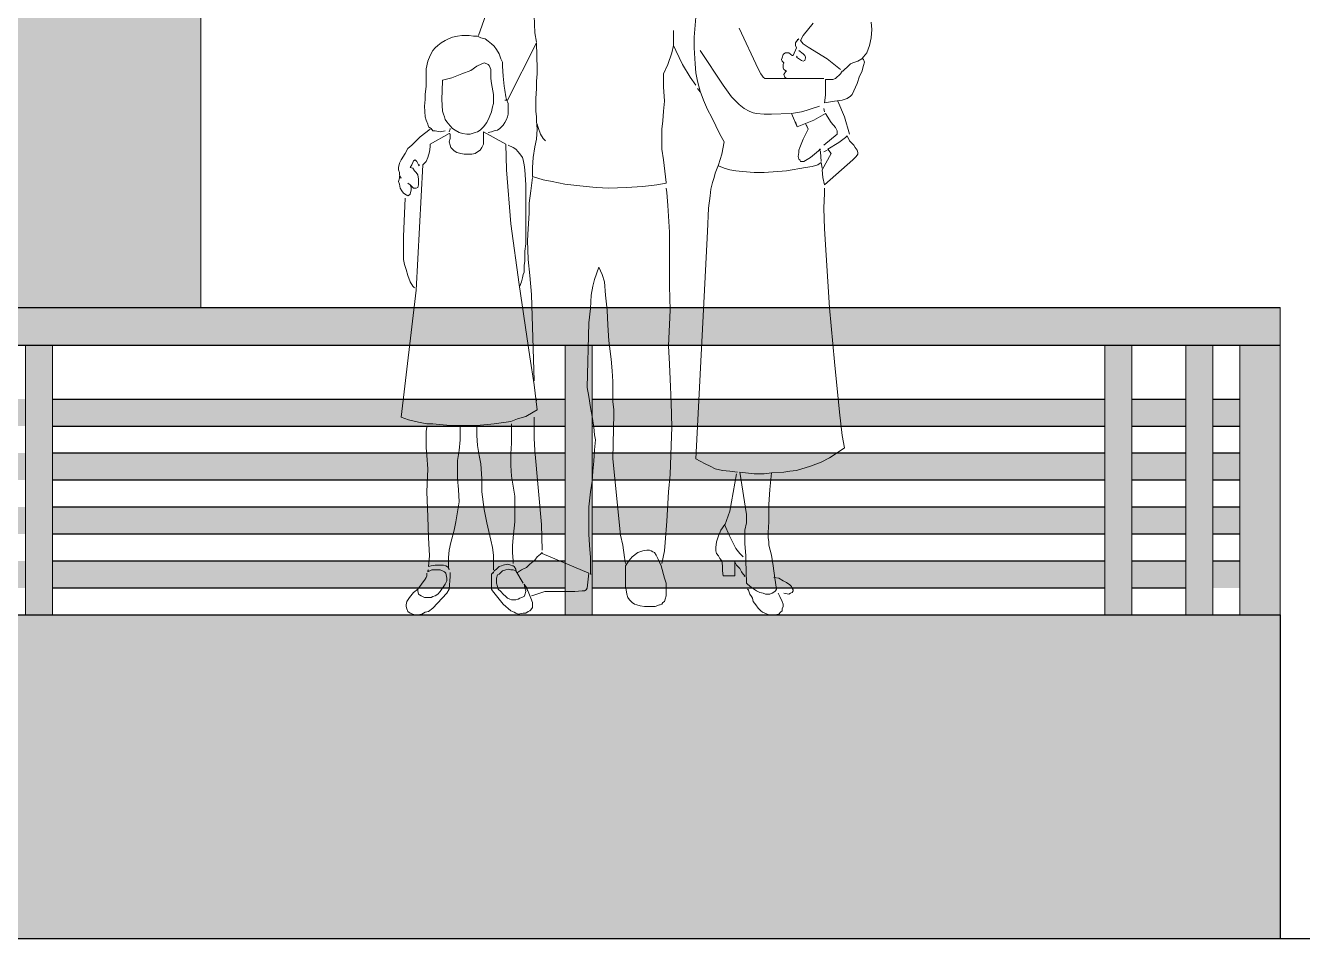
# Model space of a CAD drawing. Header units: inches. Extents: x -59 to 212, y 9 to 737.
# Drawn here: x 113.61 to 123.09, y 406.93 to 413.71 of the extents above; entities that cross this region are included whole.
import ezdxf

# ---------------------------------------------------------------- set-up
doc = ezdxf.new("R2010")
doc.units = ezdxf.units.IN
doc.header["$MEASUREMENT"] = 0
doc.layers.add('30-ESC HUM', color=251, linetype='Continuous', lineweight=0)

# ---------------------------------------------------------------- blocks, each defined once
blk = doc.blocks.new('A$C48E30447')
at = {"layer": '30-ESC HUM'}
for p, q in [((0.1846, 1.3425), (0.202, 1.3906)), ((0.3154, 1.3483), (0.3135, 1.3887)), ((0.6847, 1.3387), (0.6886, 1.3848)), ((0.9367, 1.3425), (0.9598, 1.3714)), ((1.0944, 1.3733), (1.0963, 1.356)), ((0.1077, 1.331), (0.1154, 1.3348)), ((0.1154, 1.3348), (0.125, 1.3387)), ((0.125, 1.3387), (0.1366, 1.3406)), ((0.1366, 1.3406), (0.1462, 1.3425)), ((0.1462, 1.3425), (0.1558, 1.3425)), ((0.1558, 1.3425), (0.1635, 1.3425)), ((0.1635, 1.3425), (0.1731, 1.3406)), ((0.1731, 1.3406), (0.1827, 1.3406)), ((0.1827, 1.3406), (0.1904, 1.3367)), ((0.1904, 1.3367), (0.2, 1.3348)), ((0.2, 1.3348), (0.2077, 1.329)), ((0.3193, 1.3271), (0.3154, 1.3483)), ((0.6366, 1.3367), (0.6366, 1.354)), ((0.6366, 1.354), (0.6366, 1.3194)), ((0.6366, 1.331), (0.6366, 1.3367)), ((0.6847, 1.3137), (0.6847, 1.3387)), ((0.8328, 1.2656), (0.7886, 1.3598)), ((0.9232, 1.3329), (0.9271, 1.3348)), ((0.9271, 1.3348), (0.9232, 1.331)), ((0.9309, 1.331), (0.9367, 1.3425)), ((1.0944, 1.3367), (1.0905, 1.3194)), ((1.0963, 1.356), (1.0944, 1.3367)), ((0.0731, 1.2963), (0.0789, 1.3079)), ((0.0789, 1.3079), (0.0846, 1.3137)), ((0.0846, 1.3137), (0.0904, 1.3194)), ((0.0904, 1.3194), (0.0981, 1.3252)), ((0.0981, 1.3252), (0.1077, 1.331)), ((0.2077, 1.329), (0.2154, 1.3233)), ((0.2154, 1.3233), (0.2212, 1.3175)), ((0.2212, 1.3175), (0.227, 1.3098)), ((0.227, 1.3098), (0.2327, 1.3002)), ((0.3193, 1.3252), (0.252, 1.1925)), ((0.3212, 1.2656), (0.3193, 1.3252)), ((0.6328, 1.3021), (0.6232, 1.2752)), ((0.6366, 1.3194), (0.6328, 1.3021)), ((0.6366, 1.3194), (0.6366, 1.331)), ((0.6424, 1.3079), (0.6366, 1.3194)), ((0.6578, 1.2752), (0.6424, 1.3079)), ((0.6866, 1.2771), (0.6847, 1.3137)), ((0.6982, 1.3079), (0.752, 1.2271)), ((0.8963, 1.3021), (0.8924, 1.3002)), ((0.9001, 1.3021), (0.8963, 1.3021)), ((0.904, 1.3021), (0.9001, 1.3021)), ((0.9117, 1.2963), (0.904, 1.3021)), ((0.9213, 1.3137), (0.9136, 1.2963)), ((0.9232, 1.331), (0.9194, 1.3252)), ((0.9194, 1.3252), (0.9194, 1.3194)), ((0.9194, 1.3194), (0.9213, 1.3137)), ((0.9367, 1.3002), (0.9271, 1.3079)), ((0.9367, 1.3233), (0.9309, 1.331)), ((0.9482, 1.3156), (0.9367, 1.3233)), ((0.9925, 1.2886), (0.9482, 1.3156)), ((1.0848, 1.3021), (1.0732, 1.2886)), ((1.0905, 1.3194), (1.0848, 1.3021)), ((0.0635, 1.2656), (0.0673, 1.2829)), ((0.0673, 1.2829), (0.0731, 1.2963)), ((0.1923, 1.2771), (0.1808, 1.2713)), ((0.1981, 1.279), (0.1923, 1.2771)), ((0.2039, 1.2771), (0.1981, 1.279)), ((0.2077, 1.2752), (0.2039, 1.2771)), ((0.2096, 1.2733), (0.2077, 1.2752)), ((0.2116, 1.2675), (0.2096, 1.2733)), ((0.2327, 1.3002), (0.2366, 1.2886)), ((0.2366, 1.2886), (0.2404, 1.281)), ((0.2404, 1.281), (0.2404, 1.2713)), ((0.6232, 1.2752), (0.6135, 1.254)), ((0.6751, 1.2463), (0.6578, 1.2752)), ((0.6886, 1.256), (0.6866, 1.2771)), ((0.8886, 1.2906), (0.8867, 1.2867)), ((0.8867, 1.2867), (0.8886, 1.2829)), ((0.8905, 1.2983), (0.8886, 1.2906)), ((0.8886, 1.2829), (0.8924, 1.279)), ((0.8924, 1.3002), (0.8905, 1.2983)), ((0.8924, 1.279), (0.8905, 1.2752)), ((0.8905, 1.2752), (0.8905, 1.2713)), ((0.9136, 1.2963), (0.9117, 1.2963)), ((0.9232, 1.2944), (0.9213, 1.2925)), ((0.9213, 1.2925), (0.9328, 1.2848)), ((0.9328, 1.2848), (0.9367, 1.2829)), ((0.9405, 1.2963), (0.9367, 1.3002)), ((0.9367, 1.2829), (0.9405, 1.2848)), ((0.9424, 1.2925), (0.9405, 1.2963)), ((0.9405, 1.2848), (0.9424, 1.2906)), ((0.9424, 1.2906), (0.9424, 1.2925)), ((1.0117, 1.2733), (0.9925, 1.2886)), ((1.0232, 1.2636), (1.0117, 1.2733)), ((1.0425, 1.2733), (1.029, 1.2598)), ((1.0463, 1.2771), (1.0425, 1.2733)), ((1.0521, 1.279), (1.0463, 1.2771)), ((1.0636, 1.2829), (1.0521, 1.279)), ((1.0732, 1.2886), (1.0636, 1.2829)), ((1.0752, 1.2886), (1.0732, 1.2886)), ((1.0732, 1.2579), (1.0771, 1.2733)), ((1.0771, 1.2867), (1.0752, 1.2886)), ((1.079, 1.281), (1.0771, 1.2867)), ((1.0771, 1.2733), (1.079, 1.281)), ((0.0635, 1.2483), (0.0635, 1.2656)), ((0.0635, 1.2252), (0.0635, 1.2483)), ((0.1231, 1.2444), (0.1019, 1.2386)), ((0.1462, 1.254), (0.1231, 1.2444)), ((0.1673, 1.2617), (0.1462, 1.254)), ((0.1808, 1.2713), (0.1673, 1.2617)), ((0.2135, 1.2636), (0.2116, 1.2675)), ((0.2135, 1.254), (0.2135, 1.2636)), ((0.2135, 1.2425), (0.2135, 1.254)), ((0.2154, 1.2309), (0.2135, 1.2425)), ((0.2404, 1.2713), (0.2423, 1.2483)), ((0.2423, 1.2483), (0.2443, 1.2252)), ((0.3193, 1.2367), (0.3212, 1.254)), ((0.3212, 1.254), (0.3212, 1.2656)), ((0.6135, 1.254), (0.6135, 1.2483)), ((0.6135, 1.2483), (0.6135, 1.2233)), ((0.6886, 1.2271), (0.6751, 1.2463)), ((0.6924, 1.2367), (0.6886, 1.256)), ((0.8386, 1.254), (0.8328, 1.2656)), ((0.8424, 1.2483), (0.8386, 1.254)), ((0.8444, 1.2463), (0.8424, 1.2483)), ((0.8482, 1.2425), (0.8444, 1.2463)), ((0.8578, 1.2425), (0.8482, 1.2425)), ((0.8694, 1.2425), (0.8578, 1.2425)), ((0.8982, 1.2425), (0.8694, 1.2425)), ((0.8905, 1.2713), (0.8905, 1.2675)), ((0.8905, 1.2675), (0.8924, 1.2636)), ((0.8924, 1.2636), (0.8982, 1.2598)), ((0.8963, 1.2579), (0.8924, 1.2521)), ((0.8924, 1.2521), (0.8944, 1.2463)), ((0.8944, 1.2463), (0.8982, 1.2425)), ((0.8982, 1.2598), (0.8963, 1.2579)), ((0.8982, 1.2425), (0.9848, 1.2425)), ((1.0117, 1.2425), (1.0059, 1.2406)), ((1.0232, 1.254), (1.0117, 1.2425)), ((1.0271, 1.2598), (1.0232, 1.254)), ((1.029, 1.2598), (1.0271, 1.2598)), ((1.0617, 1.2309), (1.0675, 1.2483)), ((1.0675, 1.2483), (1.0732, 1.2579)), ((0.0615, 1.2059), (0.0635, 1.2252)), ((0.1019, 1.2367), (0.1, 1.1944)), ((0.1019, 1.2386), (0.1019, 1.2367)), ((0.2193, 1.2059), (0.2154, 1.2309)), ((0.2443, 1.2252), (0.2462, 1.2156)), ((0.2462, 1.2156), (0.2481, 1.2002)), ((0.3174, 1.1963), (0.3193, 1.2194)), ((0.3193, 1.2194), (0.3193, 1.2367)), ((0.6135, 1.2233), (0.6155, 1.1906)), ((0.6982, 1.2136), (0.6924, 1.2367)), ((0.6982, 1.2117), (0.6924, 1.2194)), ((0.7059, 1.1925), (0.6982, 1.2136)), ((0.752, 1.2271), (0.7713, 1.2002)), ((1.0059, 1.2406), (0.9886, 1.2406)), ((0.9886, 1.2406), (0.9886, 1.2233)), ((0.9886, 1.2233), (0.9886, 1.2059)), ((1.0502, 1.2059), (1.0617, 1.2309)), ((0.0596, 1.179), (0.0615, 1.1944)), ((0.0615, 1.1944), (0.0615, 1.2059)), ((0.1, 1.1944), (0.1019, 1.1675)), ((0.2173, 1.1771), (0.2193, 1.1848)), ((0.2193, 1.1848), (0.2193, 1.2059)), ((0.252, 1.1925), (0.2462, 1.1925)), ((0.2481, 1.2002), (0.25, 1.1944)), ((0.25, 1.1944), (0.2539, 1.1848)), ((0.2539, 1.1848), (0.2539, 1.1732)), ((0.3174, 1.179), (0.3174, 1.1963)), ((0.6155, 1.1906), (0.6135, 1.1675)), ((0.7155, 1.1713), (0.7059, 1.1925)), ((0.7713, 1.2002), (0.7886, 1.1829)), ((0.9886, 1.204), (0.9867, 1.1867)), ((0.9867, 1.1867), (1.0098, 1.1906)), ((0.9886, 1.2059), (0.9886, 1.204)), ((1.0098, 1.1906), (1.0271, 1.1925)), ((1.0328, 1.154), (1.0175, 1.1906)), ((1.0271, 1.1925), (1.0386, 1.1963)), ((1.0386, 1.1963), (1.0463, 1.2021)), ((1.0463, 1.2021), (1.0502, 1.2059)), ((0.0615, 1.154), (0.0596, 1.179)), ((0.0635, 1.1463), (0.0615, 1.154)), ((0.1019, 1.1675), (0.1039, 1.1598)), ((0.1039, 1.1598), (0.1058, 1.154)), ((0.1058, 1.154), (0.1077, 1.1482)), ((0.2096, 1.1521), (0.2154, 1.1656)), ((0.2154, 1.1656), (0.2173, 1.1771)), ((0.252, 1.154), (0.25, 1.1482)), ((0.2539, 1.1598), (0.252, 1.154)), ((0.2539, 1.1732), (0.2539, 1.1598)), ((0.3174, 1.1675), (0.3174, 1.179)), ((0.3193, 1.154), (0.3174, 1.1675)), ((0.3193, 1.1444), (0.3193, 1.154)), ((0.6135, 1.1675), (0.6116, 1.1444)), ((0.7251, 1.1521), (0.7155, 1.1713)), ((0.7886, 1.1829), (0.8001, 1.1732)), ((0.8001, 1.1732), (0.8117, 1.1675)), ((0.8117, 1.1675), (0.8213, 1.1636)), ((0.8213, 1.1636), (0.829, 1.1617)), ((0.829, 1.1617), (0.8463, 1.1598)), ((0.8463, 1.1598), (0.8636, 1.1598)), ((0.8636, 1.1598), (0.9078, 1.1617)), ((0.9328, 1.1656), (0.9097, 1.1617)), ((0.9097, 1.1617), (0.9232, 1.1309)), ((0.9463, 1.1694), (0.9328, 1.1656)), ((0.9578, 1.1732), (0.9463, 1.1694)), ((0.9751, 1.179), (0.9578, 1.1732)), ((0.9886, 1.1617), (0.9617, 1.1463)), ((0.9848, 1.1732), (0.9867, 1.1656)), ((1.0021, 1.1405), (0.9886, 1.1617)), ((1.0444, 1.1136), (1.0328, 1.154)), ((0.05, 1.1079), (0.0731, 1.1252)), ((0.0673, 1.1367), (0.0635, 1.1463)), ((0.0692, 1.1309), (0.0673, 1.1367)), ((0.0712, 1.129), (0.0692, 1.1309)), ((0.075, 1.1271), (0.0712, 1.129)), ((0.0789, 1.1213), (0.075, 1.1271)), ((0.1077, 1.1482), (0.1116, 1.1425)), ((0.1116, 1.1425), (0.1192, 1.1329)), ((0.1192, 1.1252), (0.1173, 1.1194)), ((0.1192, 1.1329), (0.125, 1.1271)), ((0.1192, 1.1271), (0.1192, 1.1252)), ((0.125, 1.1271), (0.1308, 1.1232)), ((0.1885, 1.1232), (0.1962, 1.1309)), ((0.1962, 1.1309), (0.2039, 1.1405)), ((0.2039, 1.1405), (0.2096, 1.1521)), ((0.2346, 1.1271), (0.2289, 1.1232)), ((0.2423, 1.1348), (0.2346, 1.1271)), ((0.2462, 1.1405), (0.2423, 1.1348)), ((0.25, 1.1482), (0.2462, 1.1405)), ((0.3212, 1.1252), (0.3193, 1.1444)), ((0.3193, 1.1021), (0.3212, 1.1252)), ((0.3212, 1.1367), (0.3231, 1.129)), ((0.3231, 1.129), (0.3289, 1.1136)), ((0.6116, 1.1444), (0.6097, 1.1252)), ((0.6097, 1.1252), (0.6097, 1.1079)), ((0.7347, 1.1329), (0.7251, 1.1521)), ((0.7443, 1.1136), (0.7347, 1.1329)), ((0.9194, 1.1425), (0.9232, 1.1309)), ((0.9232, 1.1309), (0.9424, 1.1386)), ((0.9482, 1.1252), (0.9367, 1.1021)), ((0.9617, 1.1463), (0.9424, 1.1386)), ((0.9424, 1.1386), (0.9482, 1.1252)), ((0.9444, 1.1348), (0.9482, 1.1252)), ((1.0117, 1.129), (1.0021, 1.1405)), ((1.0155, 1.1213), (1.0117, 1.129)), ((0.0308, 1.0886), (0.05, 1.1079)), ((0.1173, 1.1155), (0.0731, 1.0905)), ((0.0846, 1.1213), (0.0789, 1.1213)), ((0.0962, 1.1194), (0.0846, 1.1213)), ((0.1077, 1.1213), (0.0962, 1.1194)), ((0.1192, 1.1136), (0.1173, 1.1155)), ((0.1173, 1.0963), (0.1192, 1.104)), ((0.1192, 1.0886), (0.1173, 1.0963)), ((0.1192, 1.104), (0.1192, 1.1136)), ((0.1308, 1.1232), (0.1404, 1.1175)), ((0.1404, 1.1175), (0.1481, 1.1155)), ((0.1481, 1.1155), (0.1577, 1.1136)), ((0.1577, 1.1136), (0.1654, 1.1136)), ((0.1654, 1.1136), (0.1769, 1.1175)), ((0.1769, 1.1175), (0.1827, 1.1194)), ((0.1827, 1.1194), (0.1885, 1.1232)), ((0.1962, 1.1194), (0.1962, 1.0963)), ((0.2481, 1.0905), (0.1962, 1.1194)), ((0.1962, 1.0963), (0.1962, 1.0905)), ((0.2154, 1.1194), (0.2077, 1.1175)), ((0.2212, 1.1213), (0.2154, 1.1194)), ((0.2289, 1.1232), (0.2212, 1.1213)), ((0.3154, 1.0848), (0.3193, 1.1021)), ((0.3289, 1.1136), (0.3347, 1.104)), ((0.3347, 1.104), (0.3404, 1.0982)), ((0.6097, 1.1079), (0.6097, 1.079)), ((0.754, 1.0963), (0.7443, 1.1136)), ((0.7482, 1.0675), (0.754, 1.0963)), ((0.9367, 1.1021), (0.929, 1.0828)), ((0.9848, 1.0886), (1.0155, 1.1136)), ((0.9944, 1.079), (1.0194, 1.0944)), ((1.0155, 1.1136), (1.0155, 1.1213)), ((1.0194, 1.0944), (1.0348, 1.1059)), ((1.0348, 1.1059), (1.0386, 1.1098)), ((1.0386, 1.1098), (1.0444, 1.0982)), ((1.0444, 1.0982), (1.0502, 1.0925)), ((0.0058, 1.054), (0.0154, 1.0694)), ((0.0154, 1.0694), (0.0212, 1.0809)), ((0.0212, 1.0809), (0.0308, 1.0886)), ((0.0712, 1.0732), (0.0673, 1.0598)), ((0.0731, 1.0848), (0.0712, 1.0732)), ((0.0731, 1.0905), (0.0731, 1.0848)), ((0.1212, 1.0828), (0.1192, 1.0886)), ((0.125, 1.079), (0.1212, 1.0828)), ((0.1289, 1.0752), (0.125, 1.079)), ((0.1346, 1.0713), (0.1289, 1.0752)), ((0.1443, 1.0694), (0.1346, 1.0713)), ((0.1519, 1.0675), (0.1443, 1.0694)), ((0.1635, 1.0675), (0.1519, 1.0675)), ((0.1693, 1.0675), (0.1635, 1.0675)), ((0.1769, 1.0694), (0.1693, 1.0675)), ((0.1827, 1.0732), (0.1769, 1.0694)), ((0.1885, 1.0771), (0.1827, 1.0732)), ((0.1923, 1.0828), (0.1885, 1.0771)), ((0.1962, 1.0905), (0.1923, 1.0828)), ((0.25, 1.0309), (0.2481, 1.0905)), ((0.2539, 1.0886), (0.2654, 1.0828)), ((0.2654, 1.0828), (0.2712, 1.079)), ((0.2712, 1.079), (0.277, 1.0732)), ((0.277, 1.0732), (0.2827, 1.0655)), ((0.2827, 1.0655), (0.2866, 1.0598)), ((0.3116, 1.0598), (0.3154, 1.0848)), ((0.6097, 1.079), (0.6135, 1.054)), ((0.7405, 1.0425), (0.7482, 1.0675)), ((0.9271, 1.0713), (0.9251, 1.0617)), ((0.929, 1.0828), (0.9271, 1.0771)), ((0.9271, 1.0771), (0.9271, 1.0713)), ((0.954, 1.0598), (0.9771, 1.079)), ((0.9771, 1.079), (0.9751, 1.079)), ((0.9751, 1.079), (0.9771, 1.0732)), ((0.9771, 1.0732), (0.979, 1.0502)), ((0.9809, 1.0309), (1.0021, 1.0694)), ((0.9848, 1.0732), (0.9925, 1.0771)), ((1.0021, 1.0694), (0.9944, 1.079)), ((1.0502, 1.0925), (1.054, 1.0886)), ((1.054, 1.0886), (1.0578, 1.0828)), ((1.0578, 1.0828), (1.0617, 1.0771)), ((1.0636, 1.0675), (1.0598, 1.0617)), ((1.0617, 1.0771), (1.0636, 1.0713)), ((1.0636, 1.0713), (1.0636, 1.0675)), ((0, 1.0367), (0.0019, 1.0463)), ((0, 1.0309), (0, 1.0367)), ((0.0019, 1.0463), (0.0058, 1.054)), ((0.0308, 1.0425), (0.0269, 1.0367)), ((0.0269, 1.0367), (0.0327, 1.0348)), ((0.0327, 1.0482), (0.0308, 1.0425)), ((0.0346, 1.0521), (0.0327, 1.0482)), ((0.0385, 1.054), (0.0346, 1.0521)), ((0.0423, 1.0502), (0.0385, 1.054)), ((0.0558, 1.0425), (0.0404, 0.752)), ((0.0462, 1.0425), (0.0423, 1.0502)), ((0.0462, 1.0405), (0.0481, 1.0425)), ((0.0481, 1.0425), (0.0462, 1.0425)), ((0.0635, 1.0502), (0.0558, 1.0425)), ((0.0673, 1.0598), (0.0635, 1.0502)), ((0.2866, 1.0598), (0.2885, 1.054)), ((0.2885, 1.054), (0.2904, 1.0425)), ((0.2904, 1.0425), (0.2923, 1.0309)), ((0.3097, 1.0367), (0.3116, 1.0598)), ((0.3097, 1.0155), (0.3097, 1.0367)), ((0.6135, 1.054), (0.6193, 1.0021)), ((0.7328, 1.0232), (0.7405, 1.0425)), ((0.7405, 1.0425), (0.7405, 1.0405)), ((0.7405, 1.0405), (0.754, 1.0348)), ((0.8982, 1.029), (0.9424, 1.0367)), ((0.9251, 1.0617), (0.9271, 1.0559)), ((0.9271, 1.0559), (0.929, 1.054)), ((0.929, 1.054), (0.9309, 1.0502)), ((0.9309, 1.0502), (0.9348, 1.0502)), ((0.9348, 1.0502), (0.9386, 1.0502)), ((0.9386, 1.0502), (0.954, 1.0598)), ((0.9424, 1.0367), (0.9578, 1.0386)), ((0.9578, 1.0386), (0.9713, 1.0425)), ((0.9713, 1.0425), (0.979, 1.0482)), ((0.979, 1.0482), (0.9809, 1.0348)), ((1.0521, 1.054), (0.9867, 0.9963)), ((1.0598, 1.0617), (1.0521, 1.054)), ((0.0019, 1.0251), (0, 1.0309)), ((0, 1.004), (0.0019, 1.0117)), ((0.0019, 1.0194), (0.0019, 1.0251)), ((0.0058, 1.0117), (0.0019, 1.0194)), ((0.0019, 1.0117), (0.0019, 1.0175)), ((0.0019, 1.0175), (0.0058, 1.0117)), ((0.0327, 1.0348), (0.0365, 1.029)), ((0.0365, 1.029), (0.0404, 1.0251)), ((0.0404, 1.0251), (0.0442, 1.0194)), ((0.0442, 1.0194), (0.0462, 1.0098)), ((0.0462, 1.0098), (0.0462, 1.004)), ((0.2597, 0.9059), (0.25, 1.0309)), ((0.2923, 1.0309), (0.2943, 0.9963)), ((0.3097, 1.0136), (0.3058, 0.9828)), ((0.3347, 1.0078), (0.3097, 1.0155)), ((0.3097, 1.0117), (0.3097, 1.0136)), ((0.3558, 1.004), (0.3347, 1.0078)), ((0.727, 1.0021), (0.7309, 1.0136)), ((0.7309, 1.0136), (0.7328, 1.0232)), ((0.754, 1.0348), (0.7674, 1.0309)), ((0.7674, 1.0309), (0.7809, 1.029)), ((0.7809, 1.029), (0.7963, 1.0271)), ((0.7963, 1.0271), (0.8232, 1.0251)), ((0.8232, 1.0251), (0.8463, 1.0251)), ((0.8463, 1.0251), (0.8982, 1.029)), ((0.9828, 1.0136), (0.9809, 1.0309)), ((0.9867, 0.9963), (0.9828, 1.0136)), ((0.0019, 0.9982), (0, 1.004)), ((0.0038, 0.9886), (0.0019, 0.9982)), ((0.0077, 0.9828), (0.0038, 0.9886)), ((0.0115, 0.9771), (0.0077, 0.9828)), ((0.0173, 0.9732), (0.0115, 0.9771)), ((0.0269, 0.9963), (0.0212, 1.0001)), ((0.0212, 1.0001), (0.0269, 0.9963)), ((0.0308, 0.9925), (0.0269, 0.9963)), ((0.0269, 0.9963), (0.0289, 0.9905)), ((0.0289, 0.9848), (0.0269, 0.9751)), ((0.0289, 0.9905), (0.0289, 0.9848)), ((0.0346, 0.9886), (0.0308, 0.9925)), ((0.0385, 0.9886), (0.0346, 0.9886)), ((0.0404, 0.9886), (0.0385, 0.9886)), ((0.0442, 0.9905), (0.0404, 0.9886)), ((0.0462, 0.9963), (0.0442, 0.9905)), ((0.0462, 1.004), (0.0462, 0.9963)), ((0.2943, 0.9963), (0.2943, 0.954)), ((0.3058, 0.9828), (0.302, 0.954)), ((0.3847, 0.9982), (0.3558, 1.004)), ((0.4193, 0.9944), (0.3847, 0.9982)), ((0.4578, 0.9905), (0.4193, 0.9944)), ((0.4866, 0.9886), (0.4578, 0.9905)), ((0.527, 0.9905), (0.4866, 0.9886)), ((0.5655, 0.9925), (0.527, 0.9905)), ((0.5982, 0.9963), (0.5655, 0.9925)), ((0.6193, 1.0001), (0.5982, 0.9963)), ((0.6193, 1.0021), (0.6193, 1.0001)), ((0.6212, 0.979), (0.6193, 0.9886)), ((0.6232, 0.9482), (0.6212, 0.979)), ((0.7213, 0.9713), (0.7232, 0.9867)), ((0.7232, 0.9867), (0.727, 1.0021)), ((0.9867, 0.9771), (0.9848, 0.9424)), ((0.9867, 0.9886), (0.9867, 0.9771)), ((0.0154, 0.9655), (0.0115, 0.877)), ((0.0212, 0.9713), (0.0173, 0.9732)), ((0.025, 0.9732), (0.0212, 0.9713)), ((0.0269, 0.9751), (0.025, 0.9732)), ((0.2943, 0.954), (0.2943, 0.8597)), ((0.302, 0.954), (0.302, 0.9309)), ((0.627, 0.8867), (0.6232, 0.9482)), ((0.7174, 0.9424), (0.7213, 0.9713)), ((0.302, 0.9309), (0.3, 0.8944)), ((0.7155, 0.8886), (0.7174, 0.9424)), ((0.9848, 0.9424), (0.9867, 0.8944)), ((0.2789, 0.7655), (0.2597, 0.9059)), ((0.3, 0.8944), (0.2981, 0.8674)), ((0.6886, 0.3616), (0.7155, 0.8886)), ((0.9867, 0.8944), (0.9982, 0.7116)), ((0.0115, 0.877), (0.0115, 0.8232)), ((0.2943, 0.8597), (0.2923, 0.8424)), ((0.2981, 0.8674), (0.3, 0.8232)), ((0.627, 0.7616), (0.627, 0.8867)), ((0.2923, 0.8424), (0.2923, 0.8193)), ((0.0115, 0.8232), (0.0135, 0.8117)), ((0.0135, 0.8117), (0.0173, 0.8001)), ((0.0173, 0.8001), (0.0212, 0.7867)), ((0.2923, 0.8193), (0.2904, 0.8097)), ((0.2904, 0.8097), (0.2904, 0.7943)), ((0.3, 0.8232), (0.3039, 0.7867)), ((0.4539, 0.777), (0.4635, 0.8059)), ((0.4635, 0.8059), (0.4712, 0.7886)), ((0.0212, 0.7867), (0.0269, 0.7713)), ((0.0269, 0.7713), (0.0327, 0.7616)), ((0.2847, 0.7713), (0.2808, 0.7616)), ((0.2866, 0.7809), (0.2847, 0.7713)), ((0.2885, 0.7886), (0.2866, 0.7809)), ((0.2904, 0.7943), (0.2885, 0.7886)), ((0.3039, 0.7867), (0.3077, 0.7424)), ((0.4501, 0.7616), (0.4539, 0.777)), ((0.4712, 0.7886), (0.477, 0.7713)), ((0.477, 0.7713), (0.4789, 0.7405)), ((0.0404, 0.752), (0.0058, 0.4578)), ((0.0327, 0.7616), (0.0365, 0.7578)), ((0.3039, 0.5982), (0.2789, 0.7655)), ((0.3077, 0.7424), (0.3135, 0.5424)), ((0.4443, 0.7097), (0.4462, 0.7405)), ((0.4462, 0.7405), (0.4501, 0.7616)), ((0.4789, 0.7405), (0.4828, 0.7059)), ((0.6289, 0.7059), (0.627, 0.7616)), ((0.9982, 0.7116), (1.0098, 0.5866)), ((0.4404, 0.677), (0.4443, 0.7097)), ((0.4828, 0.7059), (0.4847, 0.6713)), ((0.6251, 0.6232), (0.6289, 0.7059)), ((0.4366, 0.527), (0.4404, 0.677)), ((0.4847, 0.6713), (0.4866, 0.6347)), ((0.4866, 0.6347), (0.4924, 0.5924)), ((0.627, 0.5809), (0.6251, 0.6232)), ((0.3135, 0.5328), (0.3039, 0.5982)), ((0.4924, 0.5924), (0.4943, 0.5655)), ((0.4943, 0.5655), (0.4962, 0.5405)), ((0.6289, 0.5462), (0.627, 0.5809)), ((1.0098, 0.5866), (1.0213, 0.4693)), ((0.3212, 0.4751), (0.3135, 0.5328)), ((0.4962, 0.5405), (0.4962, 0.5155)), ((0.6309, 0.4924), (0.6289, 0.5462)), ((0.3174, 0.5039), (0.3193, 0.4962)), ((0.4404, 0.5058), (0.4366, 0.527)), ((0.4443, 0.4808), (0.4404, 0.5058)), ((0.4962, 0.5155), (0.4962, 0.4943)), ((0.3116, 0.4693), (0.3212, 0.4751)), ((0.4481, 0.4597), (0.4443, 0.4808)), ((0.4962, 0.4943), (0.4981, 0.4751)), ((0.4981, 0.4751), (0.4981, 0.4655)), ((0.6328, 0.4347), (0.6309, 0.4924)), ((0.0058, 0.4578), (0.0231, 0.452)), ((0.0231, 0.452), (0.0462, 0.4462)), ((0.0462, 0.4462), (0.0654, 0.4424)), ((0.2212, 0.4424), (0.2597, 0.4481)), ((0.2597, 0.4481), (0.275, 0.4539)), ((0.275, 0.4539), (0.2943, 0.4597)), ((0.2943, 0.4597), (0.3116, 0.4693)), ((0.3135, 0.4578), (0.3135, 0.4097)), ((0.452, 0.4347), (0.4481, 0.4597)), ((0.4981, 0.4655), (0.4962, 0.3616)), ((1.0213, 0.4693), (1.0271, 0.4154)), ((0.0635, 0.4251), (0.0654, 0.4347)), ((0.0635, 0.4058), (0.0635, 0.4251)), ((0.0654, 0.4424), (0.0789, 0.4424)), ((0.0789, 0.4424), (0.1192, 0.4385)), ((0.1192, 0.4385), (0.1423, 0.4385)), ((0.1423, 0.4385), (0.1808, 0.4385)), ((0.1423, 0.4347), (0.1423, 0.4193)), ((0.1423, 0.4193), (0.1423, 0.4058)), ((0.1808, 0.4385), (0.2212, 0.4424)), ((0.1808, 0.4154), (0.1808, 0.4347)), ((0.1827, 0.3924), (0.1808, 0.4154)), ((0.2616, 0.4424), (0.2616, 0.4212)), ((0.2616, 0.4212), (0.2616, 0.3981)), ((0.4539, 0.4174), (0.452, 0.4347)), ((0.4558, 0.4058), (0.4539, 0.4174)), ((0.6309, 0.3924), (0.6328, 0.4347)), ((1.0271, 0.4154), (1.0328, 0.3866)), ((0.0635, 0.3866), (0.0635, 0.4058)), ((0.0654, 0.3693), (0.0635, 0.3866)), ((0.1423, 0.4058), (0.1404, 0.3808)), ((0.1866, 0.3693), (0.1827, 0.3924)), ((0.2616, 0.3981), (0.2597, 0.3731)), ((0.3135, 0.4097), (0.3154, 0.3808)), ((0.4539, 0.3827), (0.4558, 0.4058)), ((0.6289, 0.325), (0.6309, 0.3924)), ((1.0328, 0.3866), (1.0155, 0.3751)), ((0.0673, 0.3385), (0.0654, 0.3693)), ((0.1404, 0.3808), (0.1366, 0.3577)), ((0.1366, 0.3577), (0.1366, 0.3385)), ((0.1904, 0.3501), (0.1866, 0.3693)), ((0.2597, 0.3731), (0.2597, 0.3577)), ((0.2597, 0.3577), (0.2597, 0.3462)), ((0.3154, 0.3808), (0.3308, 0.2096)), ((0.4501, 0.3327), (0.452, 0.3558)), ((0.452, 0.3558), (0.4539, 0.3827)), ((0.4962, 0.3616), (0.5135, 0.1846)), ((0.6982, 0.3558), (0.6886, 0.3616)), ((0.7097, 0.3501), (0.6982, 0.3558)), ((0.9982, 0.3635), (0.979, 0.3539)), ((1.0155, 0.3751), (0.9982, 0.3635)), ((0.0654, 0.2847), (0.0673, 0.3385)), ((0.1366, 0.3385), (0.1366, 0.3154)), ((0.1923, 0.3154), (0.1904, 0.3501)), ((0.2597, 0.3462), (0.2616, 0.3212)), ((0.4481, 0.3097), (0.4501, 0.3327)), ((0.7213, 0.3443), (0.7097, 0.3501)), ((0.7328, 0.3385), (0.7213, 0.3443)), ((0.7501, 0.3347), (0.7328, 0.3385)), ((0.7674, 0.3327), (0.7501, 0.3347)), ((0.7847, 0.3308), (0.7674, 0.3327)), ((0.7828, 0.327), (0.7674, 0.2404)), ((0.8232, 0.327), (0.7905, 0.3308)), ((0.7905, 0.3308), (0.8059, 0.2327)), ((0.8463, 0.327), (0.8232, 0.327)), ((0.8636, 0.3289), (0.8463, 0.327)), ((0.8597, 0.2904), (0.8636, 0.3289)), ((0.8924, 0.3308), (0.8636, 0.3289)), ((0.9059, 0.3327), (0.8924, 0.3308)), ((0.9213, 0.3347), (0.9059, 0.3327)), ((0.954, 0.3443), (0.9213, 0.3347)), ((0.979, 0.3539), (0.954, 0.3443)), ((0.1366, 0.3154), (0.1385, 0.2904)), ((0.1923, 0.2847), (0.1923, 0.3154)), ((0.2616, 0.3212), (0.2654, 0.2981)), ((0.2654, 0.2981), (0.2693, 0.275)), ((0.4443, 0.2847), (0.4481, 0.3097)), ((0.6251, 0.2847), (0.6289, 0.325)), ((0.0673, 0.227), (0.0654, 0.2847)), ((0.1385, 0.2904), (0.1404, 0.2616)), ((0.1981, 0.2443), (0.1923, 0.2847)), ((0.2693, 0.275), (0.2693, 0.2443)), ((0.4404, 0.25), (0.4443, 0.2847)), ((0.6212, 0.2173), (0.6251, 0.2847)), ((0.8578, 0.2558), (0.8597, 0.2904)), ((0.1366, 0.2385), (0.1327, 0.2154)), ((0.1404, 0.2616), (0.1366, 0.2385)), ((0.2039, 0.2135), (0.1981, 0.2443)), ((0.2693, 0.2443), (0.2693, 0.2154)), ((0.4404, 0.1866), (0.4404, 0.25)), ((0.7674, 0.2404), (0.7559, 0.2077)), ((0.8578, 0.2154), (0.8578, 0.2558)), ((0.0692, 0.1789), (0.0673, 0.227)), ((0.1327, 0.2154), (0.1289, 0.1962)), ((0.2135, 0.1731), (0.2039, 0.2135)), ((0.2693, 0.2154), (0.2654, 0.1789)), ((0.3308, 0.2096), (0.3327, 0.15)), ((0.6174, 0.1673), (0.6212, 0.2173)), ((0.7463, 0.1962), (0.7559, 0.2096)), ((0.7559, 0.2096), (0.7559, 0.2077)), ((0.7559, 0.2077), (0.7655, 0.1846)), ((0.8059, 0.2135), (0.802, 0.1962)), ((0.8059, 0.2327), (0.8059, 0.227)), ((0.8059, 0.227), (0.8059, 0.2135)), ((0.8559, 0.1904), (0.8578, 0.2154)), ((0.0712, 0.1366), (0.0692, 0.1789)), ((0.1289, 0.1962), (0.1212, 0.1673)), ((0.2654, 0.1789), (0.2635, 0.1596)), ((0.4424, 0.1616), (0.4404, 0.1866)), ((0.5135, 0.1846), (0.5193, 0.1616)), ((0.7366, 0.1693), (0.7405, 0.1827)), ((0.7405, 0.1827), (0.7463, 0.1962)), ((0.7655, 0.1846), (0.7693, 0.1769)), ((0.802, 0.1962), (0.802, 0.1846)), ((0.802, 0.1846), (0.802, 0.1789)), ((0.802, 0.1789), (0.802, 0.1731)), ((0.8559, 0.1866), (0.8559, 0.1904)), ((0.8559, 0.1789), (0.8559, 0.1866)), ((0.8578, 0.1693), (0.8559, 0.1789)), ((0.1173, 0.15), (0.1154, 0.1327)), ((0.1212, 0.1673), (0.1173, 0.15)), ((0.2173, 0.1558), (0.2135, 0.1731)), ((0.2193, 0.1385), (0.2173, 0.1558)), ((0.2635, 0.1596), (0.2635, 0.1443)), ((0.4443, 0.1327), (0.4424, 0.1616)), ((0.5193, 0.1616), (0.5232, 0.1327)), ((0.5539, 0.1443), (0.5655, 0.1481)), ((0.5655, 0.1481), (0.5751, 0.15)), ((0.5751, 0.15), (0.5809, 0.15)), ((0.5809, 0.15), (0.5847, 0.1481)), ((0.5847, 0.1481), (0.5885, 0.1462)), ((0.6097, 0.1192), (0.6155, 0.1481)), ((0.6155, 0.1481), (0.6174, 0.1673)), ((0.7347, 0.1558), (0.7366, 0.1693)), ((0.7347, 0.1481), (0.7347, 0.1558)), ((0.7366, 0.1423), (0.7347, 0.1481)), ((0.7693, 0.1769), (0.7732, 0.1693)), ((0.7732, 0.1693), (0.777, 0.1616)), ((0.777, 0.1616), (0.7809, 0.1539)), ((0.7809, 0.1539), (0.7905, 0.1423)), ((0.802, 0.1731), (0.802, 0.1654)), ((0.802, 0.1654), (0.804, 0.1366)), ((0.8578, 0.1616), (0.8578, 0.1693)), ((0.8636, 0.1385), (0.8578, 0.1616)), ((0.0692, 0.1116), (0.0712, 0.1366)), ((0.1154, 0.1327), (0.1154, 0.1135)), ((0.2193, 0.1039), (0.2193, 0.1385)), ((0.2635, 0.1443), (0.2654, 0.125)), ((0.2654, 0.125), (0.2654, 0.1192)), ((0.3154, 0.1269), (0.3039, 0.1173)), ((0.3212, 0.1346), (0.3154, 0.1269)), ((0.3289, 0.1404), (0.3212, 0.1346)), ((0.3327, 0.1443), (0.3289, 0.1404)), ((0.3327, 0.1423), (0.3327, 0.1443)), ((0.4404, 0.0962), (0.3327, 0.1423)), ((0.4443, 0.1135), (0.4443, 0.1327)), ((0.5232, 0.1327), (0.5251, 0.1192)), ((0.5251, 0.1135), (0.5328, 0.125)), ((0.5328, 0.125), (0.5405, 0.1346)), ((0.5405, 0.1346), (0.5539, 0.1443)), ((0.5885, 0.1462), (0.5924, 0.1443)), ((0.5924, 0.1443), (0.5962, 0.1385)), ((0.5962, 0.1385), (0.6001, 0.1308)), ((0.6001, 0.1308), (0.6078, 0.1135)), ((0.7405, 0.1366), (0.7366, 0.1423)), ((0.7443, 0.1308), (0.7405, 0.1366)), ((0.7482, 0.125), (0.7443, 0.1308)), ((0.7501, 0.1135), (0.7482, 0.125)), ((0.779, 0.1231), (0.779, 0.0904)), ((0.7828, 0.1154), (0.779, 0.1231)), ((0.7905, 0.1423), (0.7982, 0.1346)), ((0.804, 0.1366), (0.804, 0.1269)), ((0.804, 0.1269), (0.8059, 0.0731)), ((0.8674, 0.1135), (0.8636, 0.1385)), ((0.0654, 0.0904), (0.0635, 0.0866)), ((0.0654, 0.0962), (0.0654, 0.0904)), ((0.0692, 0.1039), (0.0673, 0.1019)), ((0.0673, 0.1), (0.0769, 0.1039)), ((0.0673, 0.1019), (0.0673, 0.1)), ((0.075, 0.1135), (0.0692, 0.1116)), ((0.0846, 0.1154), (0.075, 0.1135)), ((0.0769, 0.1039), (0.0846, 0.1039)), ((0.0942, 0.1154), (0.0846, 0.1154)), ((0.0846, 0.1039), (0.0962, 0.1039)), ((0.1039, 0.1154), (0.0942, 0.1154)), ((0.0962, 0.1039), (0.1019, 0.1019)), ((0.1019, 0.1019), (0.1058, 0.1)), ((0.1096, 0.1135), (0.1039, 0.1154)), ((0.1058, 0.1), (0.1096, 0.0962)), ((0.1154, 0.1096), (0.1096, 0.1135)), ((0.1096, 0.0962), (0.1116, 0.0846)), ((0.1154, 0.1135), (0.1154, 0.1077)), ((0.1173, 0.1039), (0.1154, 0.1096)), ((0.1154, 0.1077), (0.1173, 0.1039)), ((0.1192, 0.0885), (0.1192, 0.0981)), ((0.1192, 0.0981), (0.1192, 0.0962)), ((0.2154, 0.0942), (0.2193, 0.0981)), ((0.2154, 0.0789), (0.2154, 0.0942)), ((0.2173, 0.0981), (0.2193, 0.0981)), ((0.2193, 0.0981), (0.2173, 0.0981)), ((0.2193, 0.0981), (0.2212, 0.1019)), ((0.2212, 0.1019), (0.227, 0.1058)), ((0.227, 0.1058), (0.2327, 0.1116)), ((0.2289, 0.0923), (0.227, 0.0846)), ((0.2327, 0.0942), (0.2289, 0.0923)), ((0.2327, 0.1116), (0.2385, 0.1135)), ((0.2366, 0.0981), (0.2327, 0.0942)), ((0.2404, 0.1019), (0.2366, 0.0981)), ((0.2385, 0.1135), (0.2423, 0.1154)), ((0.2481, 0.1039), (0.2404, 0.1019)), ((0.2423, 0.1154), (0.252, 0.1173)), ((0.2539, 0.1058), (0.2481, 0.1039)), ((0.252, 0.1173), (0.2597, 0.1154)), ((0.2597, 0.1039), (0.2539, 0.1058)), ((0.2597, 0.1154), (0.2635, 0.1135)), ((0.2654, 0.1039), (0.2597, 0.1039)), ((0.2635, 0.1135), (0.2654, 0.1135)), ((0.2654, 0.1135), (0.2673, 0.1116)), ((0.2731, 0.1019), (0.2654, 0.1039)), ((0.2673, 0.1116), (0.2712, 0.1058)), ((0.2712, 0.1058), (0.2712, 0.1019)), ((0.2712, 0.1019), (0.2731, 0.1019)), ((0.2885, 0.0731), (0.2712, 0.1019)), ((0.2847, 0.1039), (0.275, 0.0981)), ((0.2962, 0.1096), (0.2847, 0.1039)), ((0.3039, 0.1173), (0.2962, 0.1096)), ((0.4366, 0.0615), (0.4404, 0.0962)), ((0.4443, 0.0942), (0.4443, 0.1135)), ((0.4462, 0.0942), (0.4443, 0.0942)), ((0.5251, 0.0904), (0.5251, 0.1135)), ((0.5251, 0.0654), (0.5251, 0.0904)), ((0.6078, 0.1135), (0.6155, 0.0846)), ((0.7501, 0.1019), (0.7501, 0.1135)), ((0.752, 0.0904), (0.7501, 0.1019)), ((0.779, 0.0904), (0.752, 0.0904)), ((0.7905, 0.1077), (0.7828, 0.1154)), ((0.7943, 0.1), (0.7905, 0.1077)), ((0.7982, 0.0942), (0.7943, 0.1)), ((0.802, 0.0904), (0.7982, 0.0942)), ((0.8001, 0.0885), (0.802, 0.0904)), ((0.8713, 0.0846), (0.8674, 0.1135)), ((0.0442, 0.0596), (0.0346, 0.0519)), ((0.0615, 0.0827), (0.0442, 0.0596)), ((0.0442, 0.0558), (0.0442, 0.0596)), ((0.0635, 0.0866), (0.0615, 0.0827)), ((0.1077, 0.0712), (0.0962, 0.0539)), ((0.1116, 0.0789), (0.1077, 0.0712)), ((0.1116, 0.0846), (0.1116, 0.0789)), ((0.1116, 0.05), (0.1173, 0.0596)), ((0.1173, 0.0596), (0.1192, 0.0885)), ((0.2154, 0.0712), (0.2154, 0.0789)), ((0.2154, 0.0654), (0.2154, 0.0712)), ((0.2154, 0.0596), (0.2154, 0.0654)), ((0.2173, 0.0558), (0.2154, 0.0596)), ((0.227, 0.0846), (0.227, 0.0789)), ((0.227, 0.0789), (0.227, 0.0731)), ((0.227, 0.0731), (0.2289, 0.0654)), ((0.2289, 0.0654), (0.2308, 0.0596)), ((0.2308, 0.0596), (0.2366, 0.0539)), ((0.2923, 0.0635), (0.2904, 0.0712)), ((0.2904, 0.0712), (0.2962, 0.0635)), ((0.2943, 0.0539), (0.2923, 0.0635)), ((0.2943, 0.0654), (0.2981, 0.0558)), ((0.2962, 0.0635), (0.3, 0.0539)), ((0.4347, 0.0577), (0.4366, 0.0615)), ((0.527, 0.0577), (0.5251, 0.0654)), ((0.6155, 0.0846), (0.6193, 0.0731)), ((0.6193, 0.0731), (0.6193, 0.0558)), ((0.8059, 0.0731), (0.8078, 0.0712)), ((0.8078, 0.0712), (0.8174, 0.0635)), ((0.8078, 0.0577), (0.8097, 0.0596)), ((0.8097, 0.0596), (0.8136, 0.0481)), ((0.8174, 0.0635), (0.829, 0.0558)), ((0.8809, 0.0846), (0.8694, 0.0866)), ((0.8751, 0.0596), (0.8713, 0.0846)), ((0.8732, 0.0558), (0.8751, 0.0596)), ((0.8905, 0.0789), (0.8809, 0.0846)), ((0.8982, 0.075), (0.8905, 0.0789)), ((0.9059, 0.0692), (0.8982, 0.075)), ((0.9097, 0.0654), (0.9059, 0.0692)), ((0.9117, 0.0615), (0.9097, 0.0654)), ((0.9136, 0.0577), (0.9117, 0.0615)), ((0.0192, 0.0308), (0.0173, 0.0231)), ((0.025, 0.0404), (0.0192, 0.0308)), ((0.0346, 0.0519), (0.025, 0.0404)), ((0.0462, 0.0481), (0.0442, 0.0558)), ((0.0481, 0.0462), (0.0462, 0.0481)), ((0.0519, 0.0442), (0.0481, 0.0462)), ((0.0596, 0.0404), (0.0519, 0.0442)), ((0.0673, 0.0404), (0.0596, 0.0404)), ((0.075, 0.0404), (0.0673, 0.0404)), ((0.0789, 0.0423), (0.075, 0.0404)), ((0.0789, 0.0154), (0.1116, 0.05)), ((0.0846, 0.0442), (0.0789, 0.0423)), ((0.0904, 0.0481), (0.0846, 0.0442)), ((0.0962, 0.0539), (0.0904, 0.0481)), ((0.2423, 0.025), (0.2173, 0.0558)), ((0.2366, 0.0539), (0.2423, 0.0481)), ((0.2423, 0.0481), (0.2481, 0.0423)), ((0.2481, 0.0423), (0.252, 0.0385)), ((0.252, 0.0385), (0.2577, 0.0365)), ((0.2577, 0.0365), (0.2616, 0.0346)), ((0.2616, 0.0346), (0.2654, 0.0346)), ((0.2654, 0.0346), (0.2712, 0.0346)), ((0.2712, 0.0346), (0.277, 0.0365)), ((0.277, 0.0365), (0.2808, 0.0385)), ((0.2808, 0.0385), (0.2847, 0.0404)), ((0.2847, 0.0404), (0.2904, 0.0423)), ((0.2904, 0.0423), (0.2923, 0.0462)), ((0.2923, 0.0462), (0.2943, 0.0539)), ((0.3, 0.0539), (0.3058, 0.0385)), ((0.3058, 0.0385), (0.3097, 0.0289)), ((0.3077, 0.0442), (0.3154, 0.0462)), ((0.3154, 0.0462), (0.327, 0.05)), ((0.327, 0.05), (0.3385, 0.0539)), ((0.3385, 0.0539), (0.3558, 0.0539)), ((0.3558, 0.0539), (0.3674, 0.0539)), ((0.3674, 0.0539), (0.3847, 0.0539)), ((0.3847, 0.0539), (0.4078, 0.0539)), ((0.4078, 0.0539), (0.4251, 0.0558)), ((0.4251, 0.0558), (0.4308, 0.0558)), ((0.4308, 0.0558), (0.4347, 0.0577)), ((0.5289, 0.0481), (0.527, 0.0577)), ((0.5308, 0.0404), (0.5289, 0.0481)), ((0.5347, 0.0346), (0.5308, 0.0404)), ((0.5405, 0.0289), (0.5347, 0.0346)), ((0.6155, 0.0308), (0.6116, 0.0289)), ((0.6174, 0.0365), (0.6155, 0.0308)), ((0.6193, 0.0442), (0.6174, 0.0365)), ((0.6193, 0.0558), (0.6193, 0.0442)), ((0.8136, 0.0481), (0.8174, 0.0423)), ((0.8174, 0.0423), (0.8193, 0.0385)), ((0.8193, 0.0385), (0.8213, 0.0308)), ((0.8213, 0.0308), (0.827, 0.0231)), ((0.829, 0.0558), (0.8367, 0.0519)), ((0.8367, 0.0519), (0.8444, 0.05)), ((0.8444, 0.05), (0.8501, 0.0481)), ((0.8501, 0.0481), (0.854, 0.0481)), ((0.854, 0.0481), (0.8597, 0.0481)), ((0.8597, 0.0481), (0.8655, 0.05)), ((0.8655, 0.05), (0.8713, 0.0539)), ((0.8713, 0.0539), (0.8732, 0.0558)), ((0.8828, 0.0423), (0.879, 0.05)), ((0.8886, 0.0308), (0.8828, 0.0423)), ((0.8905, 0.025), (0.8886, 0.0308)), ((0.8924, 0.05), (0.904, 0.0481)), ((0.904, 0.0481), (0.9078, 0.05)), ((0.9078, 0.05), (0.9117, 0.0519)), ((0.9117, 0.0519), (0.9136, 0.0558)), ((0.9136, 0.0558), (0.9136, 0.0577)), ((0.0173, 0.0231), (0.0173, 0.0192)), ((0.0173, 0.0192), (0.0192, 0.0135)), ((0.0192, 0.0135), (0.0212, 0.0077)), ((0.0212, 0.0077), (0.0269, 0.0038)), ((0.0269, 0.0038), (0.0327, 0.0019)), ((0.0327, 0.0019), (0.0385, 0)), ((0.0385, 0), (0.0442, 0)), ((0.0442, 0), (0.0539, 0.0019)), ((0.0539, 0.0019), (0.0615, 0.0058)), ((0.0615, 0.0058), (0.0692, 0.0077)), ((0.0692, 0.0077), (0.0789, 0.0154)), ((0.2597, 0.0096), (0.2423, 0.025)), ((0.2673, 0.0058), (0.2597, 0.0096)), ((0.2712, 0.0038), (0.2673, 0.0058)), ((0.277, 0.0019), (0.2712, 0.0038)), ((0.2885, 0.0038), (0.277, 0.0019)), ((0.2943, 0.0038), (0.2885, 0.0038)), ((0.3, 0.0077), (0.2943, 0.0038)), ((0.3039, 0.0096), (0.3, 0.0077)), ((0.3058, 0.0115), (0.3039, 0.0096)), ((0.3097, 0.0173), (0.3058, 0.0115)), ((0.3097, 0.0289), (0.3097, 0.0212)), ((0.3097, 0.0212), (0.3097, 0.0173)), ((0.5462, 0.025), (0.5405, 0.0289)), ((0.552, 0.0231), (0.5462, 0.025)), ((0.5597, 0.0212), (0.552, 0.0231)), ((0.5693, 0.0192), (0.5597, 0.0212)), ((0.5866, 0.0192), (0.5693, 0.0192)), ((0.5943, 0.0192), (0.5866, 0.0192)), ((0.6039, 0.0231), (0.5943, 0.0192)), ((0.6059, 0.0231), (0.6039, 0.0231)), ((0.6097, 0.025), (0.6059, 0.0231)), ((0.6116, 0.0289), (0.6097, 0.025)), ((0.827, 0.0231), (0.8328, 0.0154)), ((0.8328, 0.0154), (0.8386, 0.0096)), ((0.8386, 0.0096), (0.8424, 0.0058)), ((0.8424, 0.0058), (0.8482, 0.0038)), ((0.8482, 0.0038), (0.8578, 0)), ((0.8578, 0), (0.8655, 0)), ((0.8655, 0), (0.8713, 0)), ((0.8713, 0), (0.8809, 0.0019)), ((0.8809, 0.0019), (0.8847, 0.0058)), ((0.8847, 0.0058), (0.8886, 0.0096)), ((0.8886, 0.0135), (0.8905, 0.0192)), ((0.8886, 0.0096), (0.8886, 0.0135)), ((0.8905, 0.0192), (0.8905, 0.025))]:
    blk.add_line(p, q, dxfattribs=at)

msp = doc.modelspace()

# ---------------------------------------------------------------- hatches: boundary and pattern name
at = {"true_color": 0xffeddb}
h = msp.add_hatch(color=7, dxfattribs=at)
h.dxf.hatch_style = 1
h.paths.add_polyline_path([(109.11295, 411.6218), (109.11295, 419.15316), (112.71839, 419.15316), (112.71839, 411.6218), (114.91621, 411.6218), (114.91621, 421.35649), (92.88296, 421.35649), (92.88296, 409.33835), (93.6122, 409.33835), (93.6122, 419.15316), (97.21764, 419.15316), (97.21764, 409.33835), (100.89505, 409.33835), (100.89505, 411.6218)])
h.paths.add_polyline_path([(114.91621, 422.5583), (114.91621, 427.36555), (112.91318, 427.36555), (112.91318, 425.36253), (108.90714, 425.36253), (108.90714, 427.36555), (104.90109, 427.36555), (104.90109, 425.36253), (100.89505, 425.36253), (100.89505, 427.36555), (86.87389, 427.36555), (86.87389, 425.36253), (82.86785, 425.36253), (82.86785, 427.36555), (80.86483, 427.36555), (80.86483, 425.36253), (76.85878, 425.36253), (76.85878, 427.36555), (75.65697, 427.36555), (75.65697, 422.5583)])
h = msp.add_hatch(color=34)
h.dxf.hatch_style = 1
h.paths.add_polyline_path([(108.91265, 411.6218), (100.89505, 411.6218), (100.89505, 409.33835), (101.1955, 409.33835), (101.1955, 411.34137), (108.91265, 411.34137)])
h.paths.add_polyline_path([(101.59611, 411.34137), (101.3958, 411.34137), (101.3958, 409.33835), (101.59611, 409.33835)], flags=17)
h.paths.add_polyline_path([(102.19701, 411.34137), (101.99671, 411.34137), (101.99671, 409.33835), (102.19701, 409.33835)], flags=17)
h.paths.add_polyline_path([(105.80245, 411.34137), (105.60215, 411.34137), (105.60215, 409.33835), (105.80245, 409.33835)], flags=17)
h.paths.add_polyline_path([(109.11295, 411.6218), (108.91265, 411.6218), (108.91265, 411.34137), (109.11295, 411.34137)])
h.paths.add_polyline_path([(112.71839, 411.6218), (109.11295, 411.6218), (109.11295, 411.34137), (112.71839, 411.34137)])
h.paths.add_polyline_path([(112.9187, 411.6218), (112.71839, 411.6218), (112.71839, 411.34137), (112.9187, 411.34137)])
h.paths.add_polyline_path([(122.92829, 411.6218), (112.9187, 411.6218), (112.9187, 411.34137), (122.62784, 411.34137), (122.62784, 409.33835), (122.92829, 409.33835)])
h.paths.add_polyline_path([(113.81454, 411.34137), (113.61424, 411.34137), (113.61424, 409.33835), (113.81454, 409.33835)], flags=17)
h.paths.add_polyline_path([(109.8085, 411.34137), (109.6082, 411.34137), (109.6082, 409.33835), (109.8085, 409.33835)])
h.paths.add_polyline_path([(117.82059, 411.34137), (117.62029, 411.34137), (117.62029, 409.33835), (117.82059, 409.33835)], flags=17)
h.paths.add_polyline_path([(121.82663, 411.34137), (121.62633, 411.34137), (121.62633, 409.33835), (121.82663, 409.33835)], flags=17)
h.paths.add_polyline_path([(122.42754, 411.34137), (122.22724, 411.34137), (122.22724, 409.33835), (122.42754, 409.33835)], flags=17)
at = {"true_color": 0x939598}
h = msp.add_hatch(color=252, dxfattribs=at)
h.dxf.hatch_style = 1
h.paths.add_polyline_path([(101.3958, 410.94077), (101.1955, 410.94077), (101.1955, 410.74047), (101.3958, 410.74047)])
h.paths.add_polyline_path([(101.99671, 410.94077), (101.59611, 410.94077), (101.59611, 410.74047), (101.99671, 410.74047)])
h.paths.add_polyline_path([(105.60215, 410.94077), (102.19701, 410.94077), (102.19701, 410.74047), (105.60215, 410.74047)])
h.paths.add_polyline_path([(108.91265, 410.94077), (105.80245, 410.94077), (105.80245, 410.74047), (108.91265, 410.74047)])
h.paths.add_polyline_path([(109.11295, 410.94077), (108.91265, 410.94077), (108.91265, 410.74047), (109.11295, 410.74047)])
h.paths.add_polyline_path([(109.6082, 410.94077), (109.11295, 410.94077), (109.11295, 410.74047), (109.6082, 410.74047)])
h.paths.add_polyline_path([(110.91567, 410.94077), (109.8085, 410.94077), (109.8085, 410.74047), (110.91567, 410.74047)])
h.paths.add_polyline_path([(112.71839, 410.94077), (110.91567, 410.94077), (110.91567, 410.74047), (112.71839, 410.74047)])
h.paths.add_polyline_path([(112.9187, 410.94077), (112.71839, 410.94077), (112.71839, 410.74047), (112.9187, 410.74047)])
h.paths.add_polyline_path([(113.61424, 410.94077), (112.9187, 410.94077), (112.9187, 410.74047), (113.61424, 410.74047)])
h.paths.add_polyline_path([(114.91621, 410.94077), (113.81454, 410.94077), (113.81454, 410.74047), (114.91621, 410.74047)])
h.paths.add_polyline_path([(117.62029, 410.94077), (114.91621, 410.94077), (114.91621, 410.74047), (117.62029, 410.74047)])
h.paths.add_polyline_path([(121.62633, 410.94077), (117.82059, 410.94077), (117.82059, 410.74047), (121.62633, 410.74047)])
h.paths.add_polyline_path([(122.62784, 410.94077), (122.42754, 410.94077), (122.42754, 410.74047), (122.62784, 410.74047)])
h.paths.add_polyline_path([(122.22724, 410.94077), (121.82663, 410.94077), (121.82663, 410.74047), (122.22724, 410.74047)])
h.paths.add_polyline_path([(122.62784, 410.54017), (122.42754, 410.54017), (122.42754, 410.33986), (122.62784, 410.33986)])
h.paths.add_polyline_path([(122.62784, 410.13956), (122.42754, 410.13956), (122.42754, 409.93926), (122.62784, 409.93926)])
h.paths.add_polyline_path([(122.62784, 409.73896), (122.42754, 409.73896), (122.42754, 409.53865), (122.62784, 409.53865)])
h.paths.add_polyline_path([(122.22724, 409.73896), (121.82663, 409.73896), (121.82663, 409.53865), (122.22724, 409.53865)])
h.paths.add_polyline_path([(122.22724, 410.13956), (121.82663, 410.13956), (121.82663, 409.93926), (122.22724, 409.93926)])
h.paths.add_polyline_path([(122.22724, 410.54017), (121.82663, 410.54017), (121.82663, 410.33986), (122.22724, 410.33986)])
h.paths.add_polyline_path([(121.62633, 410.54017), (117.82059, 410.54017), (117.82059, 410.33986), (121.62633, 410.33986)])
h.paths.add_polyline_path([(121.62633, 410.13956), (117.82059, 410.13956), (117.82059, 409.93926), (121.62633, 409.93926)])
h.paths.add_polyline_path([(121.62633, 409.73896), (117.82059, 409.73896), (117.82059, 409.53865), (121.62633, 409.53865)])
h.paths.add_polyline_path([(117.62029, 410.54017), (114.91621, 410.54017), (114.91621, 410.33986), (117.62029, 410.33986)])
h.paths.add_polyline_path([(117.62029, 410.13956), (114.91621, 410.13956), (114.91621, 409.93926), (117.62029, 409.93926)])
h.paths.add_polyline_path([(117.62029, 409.73896), (114.91621, 409.73896), (114.91621, 409.53865), (117.62029, 409.53865)])
h.paths.add_polyline_path([(114.91621, 410.54017), (113.81454, 410.54017), (113.81454, 410.33986), (114.91621, 410.33986)])
h.paths.add_polyline_path([(114.91621, 410.13956), (113.81454, 410.13956), (113.81454, 409.93926), (114.91621, 409.93926)])
h.paths.add_polyline_path([(114.91621, 409.73896), (113.81454, 409.73896), (113.81454, 409.53865), (114.91621, 409.53865)])
h.paths.add_polyline_path([(113.61424, 410.54017), (109.8085, 410.54017), (109.8085, 410.33986), (113.61424, 410.33986)])
h.paths.add_polyline_path([(113.61424, 410.13956), (109.8085, 410.13956), (109.8085, 409.93926), (113.61424, 409.93926)])
h.paths.add_polyline_path([(113.61424, 409.73896), (109.8085, 409.73896), (109.8085, 409.53865), (113.61424, 409.53865)])
h.paths.add_polyline_path([(109.6082, 410.54017), (108.91265, 410.54017), (105.80245, 410.54017), (105.80245, 410.33986), (109.6082, 410.33986)])
h.paths.add_polyline_path([(109.6082, 410.13956), (105.80245, 410.13956), (105.80245, 409.93926), (109.6082, 409.93926)])
h.paths.add_polyline_path([(109.6082, 409.73896), (105.80245, 409.73896), (105.80245, 409.53865), (109.6082, 409.53865)])
h.paths.add_polyline_path([(105.60215, 410.54017), (102.19701, 410.54017), (102.19701, 410.33986), (105.60215, 410.33986)])
h.paths.add_polyline_path([(105.60215, 410.13956), (102.19701, 410.13956), (102.19701, 409.93926), (105.60215, 409.93926)])
h.paths.add_polyline_path([(105.60215, 409.73896), (102.19701, 409.73896), (102.19701, 409.53865), (105.60215, 409.53865)])
h.paths.add_polyline_path([(101.99671, 409.73896), (101.59611, 409.73896), (101.59611, 409.53865), (101.99671, 409.53865)])
h.paths.add_polyline_path([(101.3958, 409.73896), (101.1955, 409.73896), (101.1955, 409.53865), (101.3958, 409.53865)])
h.paths.add_polyline_path([(101.3958, 410.13956), (101.1955, 410.13956), (101.1955, 409.93926), (101.3958, 409.93926)])
h.paths.add_polyline_path([(101.3958, 410.54017), (101.1955, 410.54017), (101.1955, 410.33986), (101.3958, 410.33986)])
h.paths.add_polyline_path([(101.99671, 410.54017), (101.59611, 410.54017), (101.59611, 410.33986), (101.99671, 410.33986)])
h.paths.add_polyline_path([(101.99671, 410.13956), (101.59611, 410.13956), (101.59611, 409.93926), (101.99671, 409.93926)])
at = {"true_color": 0x636466}
h = msp.add_hatch(color=251, dxfattribs=at)
h.dxf.hatch_style = 1
h.paths.add_polyline_path([(122.92829, 409.33835), (100.89505, 409.33835), (100.89505, 406.93473), (122.92829, 406.93473)])

# ---------------------------------------------------------------- linework, layer by layer
at = {"lineweight": 0}
msp.add_line((114.91621, 411.6218), (114.91621, 427.36555), dxfattribs=at)
at = {"color": 18, "true_color": 0x000000}
for p, q in [((100.89505, 411.6218), (122.92829, 411.6218)), ((101.1955, 411.34137), (122.92829, 411.34137)), ((113.81454, 410.94077), (117.62029, 410.94077)), ((117.82059, 410.94077), (121.62633, 410.94077)), ((121.82663, 410.94077), (122.22724, 410.94077)), ((122.42754, 410.94077), (122.62784, 410.94077)), ((113.81454, 410.74047), (117.62029, 410.74047)), ((117.82059, 410.74047), (121.62633, 410.74047)), ((121.82663, 410.74047), (122.22724, 410.74047)), ((122.42754, 410.74047), (122.62784, 410.74047)), ((113.81454, 410.54017), (117.62029, 410.54017)), ((117.82059, 410.54017), (121.62633, 410.54017)), ((121.82663, 410.54017), (122.22724, 410.54017)), ((122.42754, 410.54017), (122.62784, 410.54017)), ((113.81454, 410.33986), (117.62029, 410.33986)), ((117.82059, 410.33986), (121.62633, 410.33986)), ((121.82663, 410.33986), (122.22724, 410.33986)), ((122.42754, 410.33986), (122.62784, 410.33986)), ((113.81454, 410.13956), (117.62029, 410.13956)), ((117.82059, 410.13956), (121.62633, 410.13956)), ((121.82663, 410.13956), (122.22724, 410.13956)), ((122.42754, 410.13956), (122.62784, 410.13956)), ((113.81454, 409.93926), (117.62029, 409.93926)), ((117.82059, 409.93926), (121.62633, 409.93926)), ((121.82663, 409.93926), (122.22724, 409.93926)), ((122.42754, 409.93926), (122.62784, 409.93926)), ((113.81454, 409.73896), (117.62029, 409.73896)), ((117.82059, 409.73896), (121.62633, 409.73896)), ((121.82663, 409.73896), (122.22724, 409.73896)), ((122.42754, 409.73896), (122.62784, 409.73896)), ((113.81454, 409.53865), (117.62029, 409.53865)), ((117.82059, 409.53865), (121.62633, 409.53865)), ((121.82663, 409.53865), (122.22724, 409.53865))]:
    msp.add_line(p, q, dxfattribs=at)
at = {"color": 159, "lineweight": 0, "true_color": 0x22346e}
msp.add_line((122.92829, 411.6218), (112.9187, 411.6218), dxfattribs=at)
at = {"color": 18, "lineweight": 0, "true_color": 0x000000}
for p, q in [((122.92829, 409.33835), (122.92829, 411.6218)), ((113.61424, 409.33835), (113.61424, 411.34137)), ((113.81454, 409.33835), (113.81454, 411.34137)), ((117.62029, 409.33835), (117.62029, 411.34137)), ((117.82059, 409.33835), (117.82059, 411.34137)), ((121.62633, 409.33835), (121.62633, 411.34137)), ((121.82663, 409.33835), (121.82663, 411.34137)), ((122.22724, 409.33835), (122.22724, 411.34137)), ((122.42754, 409.33835), (122.42754, 411.34137)), ((122.62784, 409.33835), (122.62784, 411.34137))]:
    msp.add_line(p, q, dxfattribs=at)
for p, q in [((92.86477, 409.33835), (122.92829, 409.33835)), ((122.92829, 409.33835), (122.92829, 406.93473)), ((56.92407, 406.93473), (211.96114, 406.93473))]:
    msp.add_line(p, q)

# ---------------------------------------------------------------- block references
at = {"layer": '30-ESC HUM', "xscale": 3.204835689912335, "yscale": 3.204835689912335, "zscale": 3.204835689912335}
msp.add_blockref('A$C48E30447', (116.38414, 409.33835), dxfattribs=at)

doc.saveas('drawing.dxf')
